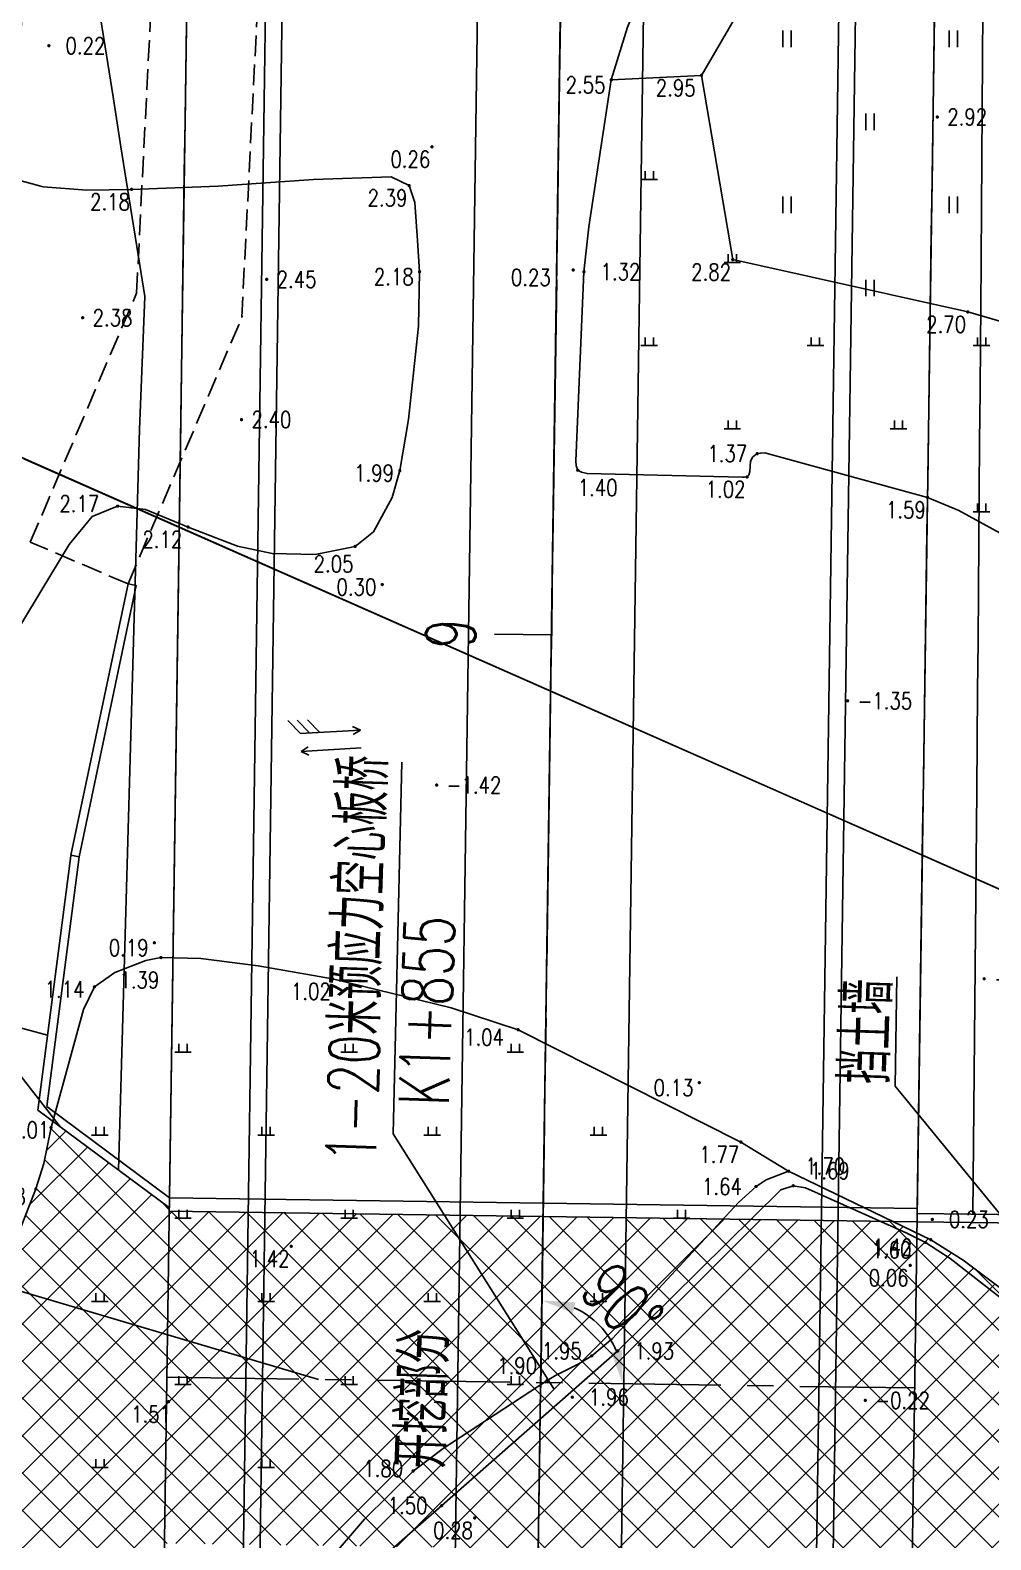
# Model space of a CAD drawing. Extents: x 500036 to 1001740, y 2543128 to 5086681.
# Drawn here: x 500763.1 to 500820.9, y 2544388.8 to 2544479.6 of the extents above; entities that cross this region are included whole.
import ezdxf
from ezdxf.enums import TextEntityAlignment as Align

# ---------------------------------------------------------------- set-up
doc = ezdxf.new("R2010")
doc.units = 0
doc.header["$LTSCALE"] = 0.5
doc.linetypes.add('CENTER', pattern=[50.8, 31.75, -6.35, 6.35, -6.35])
doc.linetypes.add('DASH', pattern=[0.35, 0.25, -0.1])
doc.layers.get('0').update_dxf_attribs({"linetype": 'CONTINUOUS', "lineweight": 5})
doc.layers.get('Defpoints').update_dxf_attribs({"linetype": 'CONTINUOUS'})
for name, color, linetype in [('0-文字', 7, 'CONTINUOUS'), ('1-村民住宅', 7, 'CONTINUOUS'), ('GCD', 8, 'CONTINUOUS'), ('LJBX', 7, 'CONTINUOUS'), ('SPX', 4, 'CONTINUOUS'), ('station', 6, 'CONTINUOUS'), ('zhix', 2, 'CONTINUOUS'), ('分隔带', 3, 'CONTINUOUS'), ('地形图', 8, 'CONTINUOUS'), ('桥梁', 6, 'CONTINUOUS'), ('路基边线', 1, 'CONTINUOUS'), ('路面边线', 7, 'CONTINUOUS')]:
    doc.layers.add(name, color=color, linetype=linetype)
doc.layers.add('标注', color=4, linetype='CONTINUOUS', lineweight=15)
doc.styles.add('GTF_XW', font='simplex1.shx', dxfattribs={"width": 0.7, "bigfont": 'hztxt.shx'})
doc.styles.add('HZ', font='romans.shx', dxfattribs={"width": 0.8, "bigfont": 'hztxt.shx'})
doc.styles.get("Standard").update_dxf_attribs({"font": 'simplex1.shx', "width": 0.7, "bigfont": 'hztxt.shx'})
doc.styles.add('里程桩号', font='simplex1.shx', dxfattribs={"bigfont": 'HZTXT.shx'})
doc.linetypes.add('10421', pattern='A,2,[150,AAA.SHX,S=1,R=0,X=0,Y=1],1e-11', length=2)
doc.linetypes.add('1161', pattern='A,0,[149,AAA.SHX,S=0.15,R=0,X=0,Y=0],-1.6', length=1.6)
doc.dimstyles.new('比例1000', dxfattribs={"dimtxt": 3, "dimasz": 2, "dimexe": 0.8, "dimexo": 0.8, "dimgap": 0.4, "dimtad": 1, "dimdsep": 46, "dimtxsty": 'Standard', "dimcen": 0.09, "dimclrd": 256, "dimclre": 256, "dimclrt": 7, "dimadec": 0, "dimazin": 0, "dimtfac": 1, "dimtix": 1, "dimtmove": 0, "dimatfit": 3, "dimfxl": 0, "dimtolj": 1, "dimtzin": 0, "dimarcsym": 0})

# ---------------------------------------------------------------- blocks, each defined once
blk = doc.blocks.new('*D18')
at = {"layer": 'Defpoints', "color": 0, "linetype": 'ByBlock'}
for p in [(500795.244, 2544494.72), (500765.209, 2544215.553), (500795.314, 2544209.967), (500817.01, 2544201.398), (500790.911, 2544194.774)]:
    blk.add_point(p, dxfattribs=at)
at = {"layer": '标注', "linetype": 'ByBlock', "lineweight": -2}
blk.add_arc((500791.109, 2544208.475), 4.461, 10.6219, 63.26726, dxfattribs=at)
at = {"layer": '标注', "linetype": 'ByBlock'}
for points in [[(500793.037, 2544212.136), (500793.195, 2544212.784), (500791.174, 2544212.936)], [(500795.827, 2544209.284), (500795.161, 2544209.311), (500795.413, 2544207.299)]]:
    blk.add_solid(points, dxfattribs=at)
at = {"layer": '标注', "color": 7, "linetype": 'ByBlock', "insert": (500796.193, 2544212.299), "char_height": 3, "attachment_point": 5, "rotation": 306.94458}
blk.add_mtext('\\A1;104°', dxfattribs=at)
blk = doc.blocks.new('*D33')
at = {"layer": 'Defpoints', "color": 0}
for p in [(500795.428, 2544508.137), (500796.374, 2544402.498), (500771.353, 2544398.58), (500816.348, 2544397.93), (500790.78, 2544186.224)]:
    blk.add_point(p, dxfattribs=at)
at = {"layer": '标注', "lineweight": -2}
blk.add_arc((500793.842, 2544398.255), 4.941, 22.52563, 65.82001, dxfattribs=at)
at = {"layer": '标注'}
for points in [[(500795.793, 2544402.438), (500795.938, 2544403.088), (500793.913, 2544403.196)], [(500798.733, 2544400.211), (500798.078, 2544400.086), (500798.782, 2544398.184)]]:
    blk.add_solid(points, dxfattribs=at)
at = {"layer": '标注', "color": 7, "insert": (500798.748, 2544403.022), "char_height": 3, "attachment_point": 5, "rotation": 314.17282}
blk.add_mtext('\\A1;90°', dxfattribs=at)
blk = doc.blocks.new('GC200')
at = {"linetype": 'Continuous', "const_width": 0.2, "flags": 128}
blk.add_lwpolyline([(-0.1, 0, 1), (0.1, 0, 1)], format="xyb", close=True, dxfattribs=at)
blk = doc.blocks.new('HN')
for p, q in [((0.00001, 0.00107), (0.00726, 0.00107)), ((0.00326, 0.00107), (0.00326, 0.00107)), ((0.00636, 0.00157), (0.00726, 0.00107)), ((0.00726, 0.00107), (0.00636, 0.00057)), ((0.00089, -0.00059), (-0.00001, -0.00109)), ((0.00724, -0.00109), (-0.00001, -0.00109)), ((-0.00001, -0.00109), (0.00089, -0.00159)), ((0.00489, -0.00107), (0.00628, -0.00269)), ((0.00611, -0.00109), (0.00751, -0.00271)), ((0.00722, -0.00111), (0.00862, -0.00273))]:
    blk.add_line(p, q)
blk = doc.blocks.new('gc119')
for p, q in [((-1, 0), (1, 0)), ((-0.5, 1), (-0.5, 0)), ((0.5, 1), (0.5, 0))]:
    blk.add_line(p, q)
blk = doc.blocks.new('gc121')
for p, q in [((-0.5, -1), (-0.5, 1)), ((0.5, -1), (0.5, 1))]:
    blk.add_line(p, q)

msp = doc.modelspace()

# ---------------------------------------------------------------- hatches: boundary and pattern name
at = {"layer": '1-村民住宅'}
h = msp.add_hatch(dxfattribs=at)
h.set_pattern_fill('ANSI37', color=2, scale=0.5, style=0)
h.paths.add_polyline_path([(500756.639, 2544383.636), (500757.179, 2544384.54), (500758.034, 2544387.159), (500758.925, 2544393.743), (500759.585, 2544398.463), (500759.989, 2544400.572), (500762.635, 2544407.794), (500763.465, 2544409.907), (500763.937, 2544411.449), (500764.381, 2544413.612), (500764.482, 2544413.98), (500771.5, 2544408.763), (500771.497, 2544408.579), (500793.986, 2544408.254), (500815.045, 2544407.95), (500817.272, 2544406.853), (500819.465, 2544405.478), (500822.511, 2544403.231), (500825.651, 2544401.178), (500827.528, 2544400.364), (500836.528, 2544397.148), (500847.374, 2544392.841), (500862.037, 2544387.52), (500866.122, 2544386.06), (500866.35, 2544381.545), (500858.721, 2544386.024), (500826.198, 2544387.59), (500816.204, 2544387.931), (500776.958, 2544388.498), (500771.208, 2544388.582)])

# ---------------------------------------------------------------- linework, layer by layer
at = {"layer": '0-文字', "color": 7}
for p, q in [((500815.28, 2544422.682), (500815.187, 2544416.094)), ((500764.171, 2544419.17, 0.525), (500759.688, 2544420.376)), ((500764.949, 2544413.633), (500759.688, 2544420.376)), ((500815.187, 2544416.094), (500821.919, 2544407.861))]:
    msp.add_line(p, q, dxfattribs=at)
at = {"layer": 'LJBX', "flags": 128}
for points in [[(500816.504, 2544408.729), (500816.788, 2544428.425), (500816.832, 2544431.425), (500816.875, 2544434.425), (500816.918, 2544437.424), (500816.962, 2544440.424), (500817.005, 2544443.424), (500817.048, 2544446.423), (500817.092, 2544449.423), (500817.135, 2544452.423), (500817.178, 2544455.422), (500817.222, 2544458.422), (500817.265, 2544461.422), (500817.308, 2544464.421), (500817.352, 2544467.421), (500817.395, 2544470.421), (500817.438, 2544473.421), (500817.482, 2544476.42), (500817.525, 2544479.42), (500817.568, 2544482.42)], [(500771.509, 2544409.379), (500772.183, 2544456.072), (500772.226, 2544459.072), (500772.27, 2544462.072), (500772.313, 2544465.071), (500772.356, 2544468.071), (500772.4, 2544471.071), (500772.443, 2544474.07), (500772.486, 2544477.07), (500772.53, 2544480.07)]]:
    msp.add_lwpolyline(points, dxfattribs=at)
at = {"layer": 'SPX', "flags": 128}
for points in [[(500768.441, 2544411.037), (500769.694, 2544455.61), (500769.817, 2544458.609), (500769.94, 2544461.607), (500770.022, 2544463.606), (500769.544, 2544466.613), (500769.065, 2544469.621), (500768.587, 2544472.628), (500768.109, 2544475.635), (500767.631, 2544478.642), (500767.153, 2544481.65), (500766.834, 2544483.654), (500767.091, 2544486.651), (500767.348, 2544489.648), (500767.605, 2544492.644), (500767.818, 2544495.115)], [(500819.857, 2544408.387), (500820.085, 2544433.88), (500820.112, 2544436.88), (500820.139, 2544439.88), (500820.165, 2544442.88), (500820.19, 2544445.88), (500820.215, 2544448.88), (500820.24, 2544451.88), (500820.263, 2544454.88), (500820.286, 2544457.88), (500820.31, 2544460.88), (500820.325, 2544462.88), (500820.346, 2544465.88), (500820.368, 2544468.88), (500820.389, 2544471.88), (500820.41, 2544474.88), (500820.432, 2544477.88), (500820.453, 2544480.88)]]:
    msp.add_lwpolyline(points, dxfattribs=at)
at = {"layer": 'station', "color": 6}
msp.add_line((500794.5, 2544443.251), (500791.072, 2544443.3), dxfattribs=at)
at = {"layer": 'zhix', "linetype": 'CENTER', "ltscale": 0.5}
msp.add_line((500771.353, 2544398.58), (500816.348, 2544397.93), dxfattribs=at)
at = {"layer": 'zhix', "linetype": 'CENTER', "flags": 128}
msp.add_lwpolyline([(500790.911, 2544194.774), (500795.244, 2544494.72)], dxfattribs=at)
at = {"layer": '分隔带', "flags": 128}
for points in [[(500796.153, 2544211.031), (500800.243, 2544494.643, 0.032342), (500790.232, 2544634.275, -0.016221), (500784.428, 2544704.573)], [(500786.153, 2544211.031), (500790.244, 2544494.788, 0.000002), (500790.244, 2544494.795, 0.032339), (500786.259, 2544633.817, -0.016221), (500780.433, 2544704.373)]]:
    msp.add_lwpolyline(points, format="xyb", dxfattribs=at)
for points in [[(500775.636, 2544366.265), (500777.495, 2544494.977)], [(500811.133, 2544365.752), (500812.992, 2544494.464)]]:
    msp.add_lwpolyline(points, dxfattribs=at)
at = {"layer": '地形图', "color": 1, "linetype": 'Continuous'}
msp.add_line((500790.78, 2544186.224), (500795.428, 2544508.137), dxfattribs=at)
at = {"layer": '地形图'}
msp.add_line((500853.055, 2544413.99), (500762.746, 2544453.851), dxfattribs=at)
at = {"layer": '地形图', "linetype": '10421', "flags": 128}
for points in [[(500915.277, 2544376.723), (500910.393, 2544380.376), (500907.312, 2544382.098), (500902.249, 2544385.155), (500899.183, 2544387.19), (500896.004, 2544389.391), (500892.138, 2544391.496), (500888.278, 2544392.84), (500883.656, 2544394.192), (500880.2, 2544395.303), (500878.123, 2544395.843), (500875.197, 2544396.556), (500873.069, 2544397.148), (500870.753, 2544397.956), (500868.832, 2544398.863), (500867.069, 2544399.893), (500864.798, 2544400.624), (500862.923, 2544401.474), (500859.972, 2544403.107), (500857.553, 2544404.679), (500855.561, 2544406.064), (500853.395, 2544407.568), (500851.424, 2544408.534), (500849.516, 2544409.603), (500848.14, 2544410.735), (500845.602, 2544413.071), (500845.169, 2544413.673), (500845.079, 2544414.166), (500845.125, 2544414.675), (500845.325, 2544415.132), (500848.943, 2544418.437), (500850.413, 2544420.201), (500851.514, 2544422.163), (500853.106, 2544425.687), (500853.603, 2544427.359), (500853.544, 2544428.454), (500853.385, 2544429.438), (500849.502, 2544440.448), (500848.428, 2544443.163), (500846.62, 2544447.672), (500846.072, 2544448.777), (500845.509, 2544449.617), (500844.518, 2544450.613), (500841.145, 2544453.18), (500840.557, 2544453.485), (500840.041, 2544453.583), (500839.25, 2544453.408), (500838.617, 2544453.195), (500827.709, 2544447.527), (500826.876, 2544447.339), (500826.042, 2544447.273), (500825.235, 2544447.443), (500824.38, 2544447.782), (500819.001, 2544450.733), (500817.124, 2544451.523), (500807.332, 2544454.196), (500807.071, 2544454.194), (500806.879, 2544454.159), (500806.613, 2544453.956), (500806.473, 2544453.695), (500806.433, 2544453.086), (500806.368, 2544452.861), (500806.272, 2544452.759), (500806.108, 2544452.734), (500805.977, 2544452.738), (500796.644, 2544452.959), (500796.302, 2544453.046), (500796.076, 2544453.162), (500795.972, 2544453.418), (500795.953, 2544453.719), (500796.448, 2544465.1), (500796.742, 2544467.81), (500798.096, 2544476.65), (500799.065, 2544479.813), (500800.126, 2544482.424), (500801.606, 2544484.543), (500803.193, 2544485.635), (500804.051, 2544486.455), (500804.482, 2544487.408), (500804.639, 2544488.123), (500804.735, 2544488.84), (500804.682, 2544489.66), (500803.546, 2544492.832), (500802.18, 2544495.703), (500800.886, 2544498.209), (500798.971, 2544501.181), (500796.143, 2544504.725), (500795.279, 2544505.685), (500794.536, 2544506.34), (500792.928, 2544507.519), (500791.229, 2544508.422), (500787.147, 2544510.138), (500787.045, 2544510.311), (500786.987, 2544510.499), (500787.004, 2544510.732), (500787.074, 2544510.978), (500788.132, 2544511.652), (500788.615, 2544512.581), (500789.72, 2544517.383), (500791.928, 2544525.102), (500791.947, 2544525.461), (500791.768, 2544525.759), (500790.488, 2544526.313), (500790.419, 2544526.46), (500790.405, 2544526.599), (500790.459, 2544526.805), (500790.584, 2544526.972), (500793.638, 2544528.839), (500795.048, 2544529.898), (500795.807, 2544530.691), (500796.102, 2544531.754), (500796.278, 2544532.705), (500796.063, 2544534.819), (500794.822, 2544543.158), (500794.504, 2544550.178), (500794.336, 2544551.564), (500793.844, 2544552.436), (500791.976, 2544554.816), (500791.655, 2544555.448), (500791.498, 2544556.068), (500791.673, 2544557.237), (500793.896, 2544564.621), (500794.071, 2544565.615), (500794.043, 2544566.68), (500793.76, 2544567.395), (500793.373, 2544567.825), (500793.003, 2544568.119), (500788.674, 2544570.366), (500787.932, 2544570.894), (500786.866, 2544572.089), (500786.552, 2544572.232), (500786.177, 2544572.213), (500785.911, 2544572.14), (500784.568, 2544571.501), (500784.22, 2544571.462), (500783.936, 2544571.584), (500783.658, 2544571.825), (500781.315, 2544574.679), (500780.792, 2544575.422), (500771.222, 2544592.146), (500768.223, 2544596.959), (500763.422, 2544602.843), (500762.509, 2544604.954), (500762.143, 2544607.438), (500762.796, 2544612.677), (500762.968, 2544615.405), (500762.772, 2544617.437), (500762.56, 2544618.276), (500762.08, 2544619.391), (500759.666, 2544623.396), (500756.845, 2544627.253), (500754.758, 2544629.859), (500748.717, 2544637.332), (500745.772, 2544640.196), (500744.271, 2544641.139), (500739.765, 2544643.47), (500738.856, 2544644.145), (500734.602, 2544647.938), (500727.428, 2544654.943), (500726.662, 2544655.572), (500725.997, 2544656.011), (500718.841, 2544659.675), (500711.369, 2544662.626), (500709.798, 2544663.507), (500708.556, 2544664.648), (500705.02, 2544669.088), (500703.751, 2544670.377), (500702.387, 2544671.362), (500696.804, 2544674.396)], [(500803.523, 2544476.918), (500806.918, 2544482.758), (500807.889, 2544485.097), (500808.121, 2544486.005), (500808.183, 2544486.8), (500808.249, 2544492.323), (500808.199, 2544493.488), (500808.132, 2544493.902), (500807.814, 2544494.461), (500807.674, 2544495.582), (500808.176, 2544511.641), (500808.261, 2544513.973), (500808.074, 2544524.529)], [(500767.231, 2544502.664), (500766.567, 2544499.339), (500765.376, 2544492.3), (500764.594, 2544490.717), (500764.05, 2544489.562), (500763.299, 2544486.649), (500762.737, 2544482.192), (500762.493, 2544478.55), (500762.513, 2544477.811), (500762.187, 2544474.793), (500761.855, 2544472.158), (500761.803, 2544471.288), (500762.36, 2544470.64), (500763.908, 2544470.223), (500766.529, 2544470.003), (500769.23, 2544470.061), (500774.43, 2544470.261), (500780.171, 2544470.656), (500784.843, 2544470.815), (500785.929, 2544470.293), (500786.268, 2544469.272), (500786.427, 2544466.979), (500786.555, 2544465.103), (500786.502, 2544461.832), (500785.883, 2544456.21), (500785.369, 2544453.135), (500784.902, 2544451.522), (500783.775, 2544449.457), (500782.681, 2544448.572), (500780.266, 2544448.08), (500777.694, 2544448.146), (500775.599, 2544448.581), (500772.627, 2544449.742), (500770.073, 2544450.797), (500768.382, 2544450.996), (500766.863, 2544450.365), (500765.471, 2544448.699), (500763.728, 2544445.809), (500761.783, 2544442.581), (500759.01, 2544439.971)], [(500751.828, 2544218.308), (500743.478, 2544223.963), (500741.913, 2544224.655), (500740.268, 2544225.036), (500736.89, 2544224.982), (500735.876, 2544225.105), (500734.744, 2544225.448), (500733.348, 2544226.226), (500727.764, 2544229.804), (500727.332, 2544230.244), (500727.128, 2544230.746), (500726.965, 2544231.359), (500727.073, 2544232.232), (500727.217, 2544232.942), (500729.398, 2544239.246), (500730.008, 2544241.715), (500730.507, 2544243.935), (500731.476, 2544247.418), (500731.594, 2544248.561), (500731.571, 2544249.703), (500731.373, 2544250.471), (500730.65, 2544251.268), (500729.811, 2544251.81), (500726.183, 2544253.815), (500722.683, 2544255.764), (500720.073, 2544256.647), (500718.528, 2544256.899), (500716.433, 2544256.877), (500714.603, 2544256.685), (500712.682, 2544256.304), (500710.228, 2544255.007), (500708.163, 2544253.681), (500706.684, 2544252.215), (500706.497, 2544252.095), (500706.321, 2544252.053), (500706.075, 2544252.112), (500705.858, 2544252.214), (500705.673, 2544252.639), (500705.61, 2544253.066), (500705.593, 2544254.54), (500705.856, 2544258.589), (500706.093, 2544260.71), (500706.62, 2544262.499), (500708.675, 2544267.258), (500710.126, 2544269.807), (500712.118, 2544271.954), (500714.747, 2544274.072), (500719.857, 2544278.15), (500722.382, 2544280.64), (500724.444, 2544284.136), (500726.573, 2544288.956), (500731.579, 2544298.81), (500732.291, 2544300.015), (500732.679, 2544301.597), (500732.535, 2544302.741), (500731.627, 2544303.763), (500725.289, 2544308.511), (500723.841, 2544309.386), (500719.015, 2544310.92), (500718.588, 2544311.351), (500718.38, 2544311.717), (500718.373, 2544312.29), (500718.469, 2544312.792), (500726.375, 2544328.993), (500732.87, 2544343.05), (500734.09, 2544345.607), (500741.539, 2544360.248), (500742.284, 2544361.221), (500744.512, 2544363.276), (500745.077, 2544364.072), (500745.83, 2544365.316), (500750.719, 2544375.332), (500752.034, 2544377.447), (500753.152, 2544379.037), (500756.099, 2544382.681), (500757.179, 2544384.59), (500758.034, 2544387.159), (500759.511, 2544398.075), (500759.989, 2544400.572), (500761.203, 2544404.147), (500763.465, 2544409.907), (500763.937, 2544411.449), (500764.381, 2544413.612), (500766.33, 2544420.699), (500766.992, 2544422.07), (500768.222, 2544422.933), (500770.083, 2544423.655), (500770.995, 2544423.832), (500773.391, 2544423.773), (500776.854, 2544423.336), (500781.317, 2544422.544), (500788.45, 2544420.815), (500792.487, 2544419.489), (500805.896, 2544412.731), (500808.767, 2544410.975), (500817.322, 2544406.853), (500819.274, 2544405.621), (500822.164, 2544403.458), (500825.651, 2544401.178), (500827.528, 2544400.364), (500836.578, 2544397.148), (500847.324, 2544392.841), (500866.073, 2544386.06), (500868.131, 2544385.093), (500869.506, 2544384.103), (500871.51, 2544382.51), (500873.622, 2544381.639), (500875.283, 2544381.37), (500877.148, 2544381.174), (500879.325, 2544380.443), (500882.247, 2544379.286), (500885.09, 2544377.837), (500886.698, 2544377.339), (500888.787, 2544376.723), (500890.343, 2544376.124), (500891.859, 2544375.31), (500892.842, 2544374.501), (500893.834, 2544373.26), (500897.045, 2544370.462)], [(500777.29, 2544383.105), (500783.248, 2544390.028), (500786.17, 2544392.934), (500787.981, 2544394.298), (500794.228, 2544398.374), (500794.742, 2544398.689), (500796.143, 2544399.38), (500796.918, 2544399.864), (500798.158, 2544400.903), (500805.748, 2544409.095), (500806.807, 2544410.055), (500807.416, 2544410.45), (500808.767, 2544410.975)]]:
    msp.add_lwpolyline(points, dxfattribs=at)
at = {"layer": '地形图', "color": 1, "linetype": 'Continuous', "flags": 128}
msp.add_lwpolyline([(500790.755, 2544184.474), (500795.453, 2544509.887)], dxfattribs=at)
at = {"layer": '地形图', "linetype": '1161', "elevation": 0.899, "flags": 128}
msp.add_lwpolyline([(500850.413, 2544420.201), (500856.795, 2544415.757), (500863.972, 2544427.251), (500864.732, 2544430.057), (500864.31, 2544437.779), (500859.656, 2544445.236), (500861.04, 2544449.67), (500858.169, 2544456.575), (500851.694, 2544459.545), (500839.902, 2544459.334), (500831.302, 2544459.261), (500819.545, 2544462.684), (500805.404, 2544465.832), (500803.523, 2544476.918), (500798.096, 2544476.65)], dxfattribs=at)
at = {"layer": '地形图', "flags": 128}
msp.add_lwpolyline([(500918.46, 2544387.109), (500854.884, 2544413.182), (500760.916, 2544454.659), (500734.3, 2544467.87)], dxfattribs=at)
at = {"layer": '地形图', "linetype": '10421', "elevation": 1.608, "flags": 128}
msp.add_lwpolyline([(500862.838, 2544383.764), (500849.873, 2544390.808), (500846.912, 2544392.003), (500842.435, 2544393.883), (500835.403, 2544396.489), (500825.81, 2544400.481), (500824.724, 2544400.999), (500823.871, 2544401.529), (500818.49, 2544405.717), (500817.006, 2544406.688), (500815.89, 2544407.249), (500809.774, 2544409.971), (500809.046, 2544410.1), (500808.301, 2544409.864), (500798.477, 2544400.156), (500787.89, 2544390.853), (500778.257, 2544382.405), (500775.173, 2544378.497), (500773.533, 2544375.484), (500772.246, 2544372.09), (500769.999, 2544365.918), (500769.488, 2544362.749), (500769.488, 2544362.749), (500769.295, 2544359.961), (500770.766, 2544350.915), (500771.216, 2544349.569), (500771.6, 2544348.604), (500772.591, 2544347.544), (500774.264, 2544346.135), (500779.556, 2544342.391), (500782.14, 2544340.686), (500791.823, 2544336.314), (500792.144, 2544335.952), (500792.361, 2544335.45), (500792.415, 2544334.807), (500792.291, 2544333.852), (500788.186, 2544319.304), (500788.225, 2544318.119), (500788.69, 2544317.289), (500794.793, 2544312.859), (500796.661, 2544311.334), (500797.758, 2544311.271), (500798.257, 2544311.43), (500798.573, 2544312.214), (500800.317, 2544322.567), (500801.915, 2544327.216), (500803.487, 2544330.264), (500805.737, 2544333.583), (500810.47, 2544342.214), (500812.261, 2544345.879), (500816.075, 2544354.173), (500816.626, 2544354.829), (500817.243, 2544355.253), (500817.843, 2544355.272), (500818.449, 2544355.084), (500821.652, 2544353.077), (500822.948, 2544352.146), (500824.781, 2544350.778), (500829.43, 2544346.803), (500830.76, 2544346.134), (500832.047, 2544346.373), (500833.135, 2544347.072), (500834.942, 2544348.807), (500842.144, 2544356.272), (500843.276, 2544357.582), (500843.495, 2544358.056), (500843.632, 2544358.703), (500843.678, 2544359.499), (500843.244, 2544360.556), (500842.881, 2544361.615), (500843.064, 2544362.655), (500844.286, 2544363.97), (500845.886, 2544365.64), (500847.142, 2544366.099), (500852.175, 2544367.081), (500856.478, 2544368.293), (500859.066, 2544369.285), (500864.395, 2544371.777), (500866.668, 2544373.947), (500867.522, 2544378.827), (500866.35, 2544381.545), (500864.57, 2544383.045)], close=True, dxfattribs=at)
at = {"layer": '桥梁', "linetype": 'DASH', "ltscale": 10}
for p, q in [((500775.859, 2544462.348), (500780.114, 2544546.444)), ((500769.525, 2544463.812), (500773.621, 2544544.781)), ((500763.13, 2544448.835), (500769.525, 2544463.812)), ((500769.016, 2544446.322), (500775.899, 2544462.443)), ((500769.016, 2544446.322), (500763.13, 2544448.835))]:
    msp.add_line(p, q, dxfattribs=at)
at = {"layer": '桥梁', "color": 7}
for p, q in [((500785.493, 2544435.599, 1.899), (500784.972, 2544413.227, 1.899)), ((500794.644, 2544397.887, 1.899), (500784.972, 2544413.227, 1.899)), ((500780.47, 2544398.448), (500740.554, 2544410.266))]:
    msp.add_line(p, q, dxfattribs=at)
at = {"layer": '桥梁'}
for p, q in [((500763.584, 2544414.648, 0.746), (500765.573, 2544429.953)), ((500764.117, 2544414.875, 0.731), (500766.069, 2544429.889)), ((500771.509, 2544409.379), (500764.117, 2544414.875)), ((500771.5, 2544408.763), (500763.584, 2544414.648)), ((500771.509, 2544409.379), (500816.504, 2544408.729)), ((500771.497, 2544408.579), (500816.492, 2544407.929)), ((500816.499, 2544408.429), (500826.498, 2544408.303)), ((500816.492, 2544407.929), (500826.492, 2544407.803))]:
    msp.add_line(p, q, dxfattribs=at)
at = {"layer": '桥梁', "flags": 128}
msp.add_lwpolyline([(500766.069, 2544429.889), (500769.505, 2544446.219), (500769.016, 2544446.322), (500765.579, 2544429.992), (500766.07, 2544429.896)], dxfattribs=at)
at = {"layer": '路基边线', "flags": 128}
for points in [[(500771.111, 2544381.862), (500772.746, 2544495.045)], [(500815.875, 2544365.184), (500817.741, 2544494.395)]]:
    msp.add_lwpolyline(points, dxfattribs=at)
at = {"layer": '路面边线', "flags": 128}
for points in [[(500776.534, 2544359.172), (500778.498, 2544495.18, 0.000038), (500778.505, 2544495.313, 0.015128), (500778.869, 2544559.714)], [(500810.031, 2544358.688), (500811.994, 2544494.662, 0.006695), (500810.704, 2544532.161)]]:
    msp.add_lwpolyline(points, format="xyb", dxfattribs=at)

# ---------------------------------------------------------------- block references
at = {"layer": '地形图', "linetype": 'Continuous'}
ref = msp.add_blockref('GC200', (500764.25, 2544478.704, 0.217), dxfattribs=dict(at, xscale=0.5, yscale=0.5, zscale=0.5))
ref.add_attrib('height', '0.22', dxfattribs={"layer": 'GCD', "linetype": 'Continuous', "height": 1, "style": 'HZ', "width": 0.8}).set_placement((500765.25, 2544478.704, 0.22), align=Align.MIDDLE_LEFT)
at = {"layer": '地形图', "linetype": 'Continuous', "xscale": 0.5, "yscale": 0.5}
for name, p in [('gc121', (500808.672, 2544479.126)), ('gc121', (500818.672, 2544479.126)), ('gc121', (500813.672, 2544474.126)), ('gc119', (500800.378, 2544470.656)), ('gc121', (500808.672, 2544469.126)), ('gc121', (500818.672, 2544469.126)), ('gc119', (500805.378, 2544465.656)), ('gc121', (500813.672, 2544464.126)), ('gc119', (500800.378, 2544460.656)), ('gc119', (500810.378, 2544460.656)), ('gc119', (500820.378, 2544460.656)), ('gc119', (500805.378, 2544455.656)), ('gc119', (500815.378, 2544455.656)), ('gc119', (500820.378, 2544450.656)), ('gc119', (500772.32, 2544418.142)), ('gc119', (500782.32, 2544418.142)), ('gc119', (500792.32, 2544418.142)), ('gc119', (500767.32, 2544413.142)), ('gc119', (500777.32, 2544413.142)), ('gc119', (500787.32, 2544413.142)), ('gc119', (500797.32, 2544413.142)), ('gc119', (500772.32, 2544408.142)), ('gc119', (500782.32, 2544408.142)), ('gc119', (500792.32, 2544408.142)), ('gc119', (500802.32, 2544408.142)), ('gc119', (500767.32, 2544403.142)), ('gc119', (500777.32, 2544403.142)), ('gc119', (500787.32, 2544403.142)), ('gc119', (500797.32, 2544403.142)), ('gc119', (500772.32, 2544398.142)), ('gc119', (500782.32, 2544398.142)), ('gc119', (500792.32, 2544398.142)), ('gc119', (500767.32, 2544393.142)), ('gc119', (500777.32, 2544393.142))]:
    msp.add_blockref(name, p, dxfattribs=at)
at = {"layer": '地形图', "linetype": 'Continuous'}
ref = msp.add_blockref('GC200', (500798.096, 2544476.65, 2.547), dxfattribs=dict(at, xscale=0.5, yscale=0.5, zscale=0.5))
ref.add_attrib('height', '2.55', dxfattribs={"layer": 'GCD', "linetype": 'Continuous', "height": 1, "style": 'HZ', "width": 0.8}).set_placement((500795.346, 2544476.35, 2.55), align=Align.MIDDLE_LEFT)
ref = msp.add_blockref('GC200', (500803.523, 2544476.918, 2.948), dxfattribs=dict(at, xscale=0.5, yscale=0.5, zscale=0.5))
ref.add_attrib('height', '2.95', dxfattribs={"layer": 'GCD', "linetype": 'Continuous', "height": 1, "style": 'HZ', "width": 0.8}).set_placement((500800.773, 2544476.168, 2.95), align=Align.MIDDLE_LEFT)
ref = msp.add_blockref('GC200', (500817.715, 2544474.415, 2.92), dxfattribs=dict(at, xscale=0.5, yscale=0.5, zscale=0.5))
ref.add_attrib('height', '2.92', dxfattribs={"layer": 'GCD', "linetype": 'Continuous', "height": 1, "style": 'HZ', "width": 0.8}).set_placement((500818.315, 2544474.415, 2.92), align=Align.MIDDLE_LEFT)
ref = msp.add_blockref('GC200', (500787.302, 2544472.624, 0.263), dxfattribs=dict(at, xscale=0.5, yscale=0.5, zscale=0.5))
ref.add_attrib('height', '0.26', dxfattribs={"layer": 'GCD', "linetype": 'Continuous', "height": 1, "style": 'HZ', "width": 0.8}).set_placement((500784.802, 2544471.874, 0.26), align=Align.MIDDLE_LEFT)
ref = msp.add_blockref('GC200', (500769.23, 2544470.061, 2.184), dxfattribs=dict(at, xscale=0.5, yscale=0.5, zscale=0.5))
ref.add_attrib('height', '2.18', dxfattribs={"layer": 'GCD', "linetype": 'Continuous', "height": 1, "style": 'HZ', "width": 0.8}).set_placement((500766.73, 2544469.311, 2.18), align=Align.MIDDLE_LEFT)
ref = msp.add_blockref('GC200', (500785.929, 2544470.293, 2.395), dxfattribs=dict(at, xscale=0.5, yscale=0.5, zscale=0.5))
ref.add_attrib('height', '2.39', dxfattribs={"layer": 'GCD', "linetype": 'Continuous', "height": 1, "style": 'HZ', "width": 0.8}).set_placement((500783.429, 2544469.543, 2.39), align=Align.MIDDLE_LEFT)
ref = msp.add_blockref('GC200', (500796.448, 2544465.1, 1.325), dxfattribs=dict(at, xscale=0.5, yscale=0.5, zscale=0.5))
ref.add_attrib('height', '1.32', dxfattribs={"layer": 'GCD', "linetype": 'Continuous', "height": 1, "style": 'HZ', "width": 0.8}).set_placement((500797.448, 2544465.1, 1.32), align=Align.MIDDLE_LEFT)
ref = msp.add_blockref('GC200', (500805.404, 2544465.832, 2.823), dxfattribs=dict(at, xscale=0.5, yscale=0.5, zscale=0.5))
ref.add_attrib('height', '2.82', dxfattribs={"layer": 'GCD', "linetype": 'Continuous', "height": 1, "style": 'HZ', "width": 0.8}).set_placement((500802.904, 2544465.082, 2.82), align=Align.MIDDLE_LEFT)
ref = msp.add_blockref('GC200', (500777.356, 2544464.645, 2.45), dxfattribs=dict(at, xscale=0.5, yscale=0.5, zscale=0.5))
ref.add_attrib('height', '2.45', dxfattribs={"layer": 'GCD', "linetype": 'Continuous', "height": 1, "style": '里程桩号', "width": 0.8}).set_placement((500777.956, 2544464.645, 2.45), align=Align.MIDDLE_LEFT)
ref = msp.add_blockref('GC200', (500786.555, 2544465.103, 2.18), dxfattribs=dict(at, xscale=0.5, yscale=0.5, zscale=0.5))
ref.add_attrib('height', '2.18', dxfattribs={"layer": 'GCD', "linetype": 'Continuous', "height": 1, "style": 'HZ', "width": 0.8}).set_placement((500783.805, 2544464.803, 2.18), align=Align.MIDDLE_LEFT)
ref = msp.add_blockref('GC200', (500795.803, 2544465.209, 0.232), dxfattribs=dict(at, xscale=0.5, yscale=0.5, zscale=0.5))
ref.add_attrib('height', '0.23', dxfattribs={"layer": 'GCD', "linetype": 'Continuous', "height": 1, "style": 'HZ', "width": 0.8}).set_placement((500792.053, 2544464.759, 0.23), align=Align.MIDDLE_LEFT)
ref = msp.add_blockref('GC200', (500766.281, 2544462.337, 2.38), dxfattribs=dict(at, xscale=0.5, yscale=0.5, zscale=0.5))
ref.add_attrib('height', '2.38', dxfattribs={"layer": 'GCD', "linetype": 'Continuous', "height": 1, "style": '里程桩号', "width": 0.8}).set_placement((500766.881, 2544462.337, 2.38), align=Align.MIDDLE_LEFT)
ref = msp.add_blockref('GC200', (500819.545, 2544462.684, 2.703), dxfattribs=dict(at, xscale=0.5, yscale=0.5, zscale=0.5))
ref.add_attrib('height', '2.70', dxfattribs={"layer": 'GCD', "linetype": 'Continuous', "height": 1, "style": 'HZ', "width": 0.8}).set_placement((500817.045, 2544461.934, 2.7), align=Align.MIDDLE_LEFT)
ref = msp.add_blockref('GC200', (500775.842, 2544456.209, 2.4), dxfattribs=dict(at, xscale=0.5, yscale=0.5, zscale=0.5))
ref.add_attrib('height', '2.40', dxfattribs={"layer": 'GCD', "linetype": 'Continuous', "height": 1, "style": '里程桩号', "width": 0.8}).set_placement((500776.442, 2544456.209, 2.4), align=Align.MIDDLE_LEFT)
ref = msp.add_blockref('GC200', (500806.879, 2544454.159, 1.373), dxfattribs=dict(at, xscale=0.5, yscale=0.5, zscale=0.5))
ref.add_attrib('height', '1.37', dxfattribs={"layer": 'GCD', "linetype": 'Continuous', "height": 1, "style": 'HZ', "width": 0.8}).set_placement((500803.879, 2544454.159, 1.37), align=Align.MIDDLE_LEFT)
ref = msp.add_blockref('GC200', (500785.369, 2544453.135, 1.989), dxfattribs=dict(at, xscale=0.5, yscale=0.5, zscale=0.5))
ref.add_attrib('height', '1.99', dxfattribs={"layer": 'GCD', "linetype": 'Continuous', "height": 1, "style": 'HZ', "width": 0.8}).set_placement((500782.619, 2544452.985, 1.99), align=Align.MIDDLE_LEFT)
ref = msp.add_blockref('GC200', (500796.076, 2544453.162, 1.399), dxfattribs=dict(at, xscale=0.5, yscale=0.5, zscale=0.5))
ref.add_attrib('height', '1.40', dxfattribs={"layer": 'GCD', "linetype": 'Continuous', "height": 1, "style": 'HZ', "width": 0.8}).set_placement((500796.076, 2544452.112, 1.4), align=Align.MIDDLE_LEFT)
ref = msp.add_blockref('GC200', (500806.272, 2544452.759, 1.018), dxfattribs=dict(at, xscale=0.5, yscale=0.5, zscale=0.5))
ref.add_attrib('height', '1.02', dxfattribs={"layer": 'GCD', "linetype": 'Continuous', "height": 1, "style": 'HZ', "width": 0.8}).set_placement((500803.772, 2544452.009, 1.02), align=Align.MIDDLE_LEFT)
ref = msp.add_blockref('GC200', (500768.382, 2544450.996, 2.169), dxfattribs=dict(at, xscale=0.5, yscale=0.5, zscale=0.5))
ref.add_attrib('height', '2.17', dxfattribs={"layer": 'GCD', "linetype": 'Continuous', "height": 1, "style": 'HZ', "width": 0.8}).set_placement((500764.882, 2544451.146, 2.17), align=Align.MIDDLE_LEFT)
ref = msp.add_blockref('GC200', (500817.124, 2544451.523, 1.588), dxfattribs=dict(at, xscale=0.5, yscale=0.5, zscale=0.5))
ref.add_attrib('height', '1.59', dxfattribs={"layer": 'GCD', "linetype": 'Continuous', "height": 1, "style": 'HZ', "width": 0.8}).set_placement((500814.624, 2544450.773, 1.59), align=Align.MIDDLE_LEFT)
ref = msp.add_blockref('GC200', (500772.627, 2544449.742, 2.116), dxfattribs=dict(at, xscale=0.5, yscale=0.5, zscale=0.5))
ref.add_attrib('height', '2.12', dxfattribs={"layer": 'GCD', "linetype": 'Continuous', "height": 1, "style": 'HZ', "width": 0.8}).set_placement((500769.877, 2544448.992, 2.12), align=Align.MIDDLE_LEFT)
ref = msp.add_blockref('GC200', (500782.681, 2544448.572, 2.048), dxfattribs=dict(at, xscale=0.5, yscale=0.5, zscale=0.5))
ref.add_attrib('height', '2.05', dxfattribs={"layer": 'GCD', "linetype": 'Continuous', "height": 1, "style": 'HZ', "width": 0.8}).set_placement((500780.181, 2544447.522, 2.05), align=Align.MIDDLE_LEFT)
ref = msp.add_blockref('GC200', (500784.309, 2544446.28, 0.297), dxfattribs=dict(at, xscale=0.5, yscale=0.5, zscale=0.5))
ref.add_attrib('height', '0.30', dxfattribs={"layer": 'GCD', "linetype": 'Continuous', "height": 1, "style": 'HZ', "width": 0.8}).set_placement((500781.559, 2544446.13, 0.3), align=Align.MIDDLE_LEFT)
ref = msp.add_blockref('GC200', (500812.313, 2544439.281, -1.35), dxfattribs=dict(at, xscale=0.5, yscale=0.5, zscale=0.5))
ref.add_attrib('height', '-1.35', dxfattribs={"layer": 'GCD', "linetype": 'Continuous', "height": 1, "style": 'HZ', "width": 0.8}).set_placement((500812.913, 2544439.281, -1.35), align=Align.MIDDLE_LEFT)
at = {"layer": '地形图', "linetype": 'Continuous', "xscale": 499.9999999999832, "yscale": 500, "zscale": 500, "rotation": 183.2910198326074}
msp.add_blockref('HN', (500783.02, 2544436.979), dxfattribs=at)
at = {"layer": '地形图', "linetype": 'Continuous'}
ref = msp.add_blockref('GC200', (500787.588, 2544434.214, -1.42), dxfattribs=dict(at, xscale=0.5, yscale=0.5, zscale=0.5))
ref.add_attrib('height', '-1.42', dxfattribs={"layer": 'GCD', "linetype": 'Continuous', "height": 1, "style": '里程桩号', "width": 0.8}).set_placement((500788.188, 2544434.214, -1.42), align=Align.MIDDLE_LEFT)
ref = msp.add_blockref('GC200', (500770.602, 2544424.722, 0.188), dxfattribs=dict(at, xscale=0.5, yscale=0.5, zscale=0.5))
ref.add_attrib('height', '0.19', dxfattribs={"layer": 'GCD', "linetype": 'Continuous', "height": 1, "style": 'HZ', "width": 0.8}).set_placement((500767.852, 2544424.422, 0.19), align=Align.MIDDLE_LEFT)
ref = msp.add_blockref('GC200', (500770.995, 2544423.832, 1.385), dxfattribs=dict(at, xscale=0.5, yscale=0.5, zscale=0.5))
ref.add_attrib('height', '1.39', dxfattribs={"layer": 'GCD', "linetype": 'Continuous', "height": 1, "style": 'HZ', "width": 0.8}).set_placement((500768.495, 2544422.482, 1.39), align=Align.MIDDLE_LEFT)
ref = msp.add_blockref('GC200', (500820.533, 2544422.554, -1.44), dxfattribs=dict(at, xscale=0.5, yscale=0.5, zscale=0.5))
ref.add_attrib('height', '-1.44', dxfattribs={"layer": 'GCD', "linetype": 'Continuous', "height": 1, "style": 'HZ', "width": 0.8}).set_placement((500821.133, 2544422.554, -1.44), align=Align.MIDDLE_LEFT)
ref = msp.add_blockref('GC200', (500766.992, 2544422.07, 1.143), dxfattribs=dict(at, xscale=0.5, yscale=0.5, zscale=0.5))
ref.add_attrib('height', '1.14', dxfattribs={"layer": 'GCD', "linetype": 'Continuous', "height": 1, "style": 'HZ', "width": 0.8}).set_placement((500763.992, 2544421.92, 1.14), align=Align.MIDDLE_LEFT)
ref = msp.add_blockref('GC200', (500781.317, 2544422.544, 1.016), dxfattribs=dict(at, xscale=0.5, yscale=0.5, zscale=0.5))
ref.add_attrib('height', '1.02', dxfattribs={"layer": 'GCD', "linetype": 'Continuous', "height": 1, "style": 'HZ', "width": 0.8}).set_placement((500778.817, 2544421.794, 1.02), align=Align.MIDDLE_LEFT)
ref = msp.add_blockref('GC200', (500792.487, 2544419.489, 1.043), dxfattribs=dict(at, xscale=0.5, yscale=0.5, zscale=0.5))
ref.add_attrib('height', '1.04', dxfattribs={"layer": 'GCD', "linetype": 'Continuous', "height": 1, "style": 'HZ', "width": 0.8}).set_placement((500789.237, 2544419.039, 1.04), align=Align.MIDDLE_LEFT)
ref = msp.add_blockref('GC200', (500803.392, 2544416.304, 0.129), dxfattribs=dict(at, xscale=0.5, yscale=0.5, zscale=0.5))
ref.add_attrib('height', '0.13', dxfattribs={"layer": 'GCD', "linetype": 'Continuous', "height": 1, "style": 'HZ', "width": 0.8}).set_placement((500800.642, 2544416.004, 0.13), align=Align.MIDDLE_LEFT)
ref = msp.add_blockref('GC200', (500764.381, 2544413.612, 1.013), dxfattribs=dict(at, xscale=0.5, yscale=0.5, zscale=0.5))
ref.add_attrib('height', '1.01', dxfattribs={"layer": 'GCD', "linetype": 'Continuous', "height": 1, "style": 'HZ', "width": 0.8}).set_placement((500761.881, 2544413.462, 1.01), align=Align.MIDDLE_LEFT)
ref = msp.add_blockref('GC200', (500805.896, 2544412.731, 1.77), dxfattribs=dict(at, xscale=0.5, yscale=0.5, zscale=0.5))
ref.add_attrib('height', '1.77', dxfattribs={"layer": 'GCD', "linetype": 'Continuous', "height": 1, "style": 'HZ', "width": 0.8}).set_placement((500803.396, 2544411.981, 1.77), align=Align.MIDDLE_LEFT)
ref = msp.add_blockref('GC200', (500808.767, 2544410.975, 1.695), dxfattribs=dict(at, xscale=0.5, yscale=0.5, zscale=0.5))
ref.add_attrib('height', '1.70', dxfattribs={"layer": 'GCD', "linetype": 'Continuous', "height": 1, "style": 'HZ', "width": 0.8}).set_placement((500809.767, 2544411.275, 1.7), align=Align.MIDDLE_LEFT)
ref = msp.add_blockref('GC200', (500809.046, 2544410.1, 1.685), dxfattribs=dict(at, xscale=0.5, yscale=0.5, zscale=0.5))
ref.add_attrib('height', '1.69', dxfattribs={"layer": 'GCD', "linetype": 'Continuous', "height": 1, "style": 'HZ', "width": 0.8}).set_placement((500810.046, 2544411, 1.69), align=Align.MIDDLE_LEFT)
ref = msp.add_blockref('GC200', (500806.807, 2544410.055, 1.643), dxfattribs=dict(at, xscale=0.5, yscale=0.5, zscale=0.5))
ref.add_attrib('height', '1.64', dxfattribs={"layer": 'GCD', "linetype": 'Continuous', "height": 1, "style": 'HZ', "width": 0.8}).set_placement((500803.557, 2544410.055, 1.64), align=Align.MIDDLE_LEFT)
ref = msp.add_blockref('GC200', (500763.465, 2544409.907, 0.976), dxfattribs=dict(at, xscale=0.5, yscale=0.5, zscale=0.5))
ref.add_attrib('height', '0.98', dxfattribs={"layer": 'GCD', "linetype": 'Continuous', "height": 1, "style": 'HZ', "width": 0.8}).set_placement((500760.465, 2544409.457, 0.98), align=Align.MIDDLE_LEFT)
ref = msp.add_blockref('GC200', (500817.413, 2544408.072, 0.234), dxfattribs=dict(at, xscale=0.5, yscale=0.5, zscale=0.5))
ref.add_attrib('height', '0.23', dxfattribs={"layer": 'GCD', "linetype": 'Continuous', "height": 1, "style": 'HZ', "width": 0.8}).set_placement((500818.413, 2544408.072, 0.23), align=Align.MIDDLE_LEFT)
ref = msp.add_blockref('GC200', (500778.832, 2544406.461, 1.419), dxfattribs=dict(at, xscale=0.5, yscale=0.5, zscale=0.5))
ref.add_attrib('height', '1.42', dxfattribs={"layer": 'GCD', "linetype": 'Continuous', "height": 1, "style": 'HZ', "width": 0.8}).set_placement((500776.332, 2544405.711, 1.42), align=Align.MIDDLE_LEFT)
ref = msp.add_blockref('GC200', (500817.006, 2544406.688, 1.599), dxfattribs=dict(at, xscale=0.5, yscale=0.5, zscale=0.5))
ref.add_attrib('height', '1.60', dxfattribs={"layer": 'GCD', "linetype": 'Continuous', "height": 1, "style": 'HZ', "width": 0.8}).set_placement((500813.756, 2544406.238, 1.6), align=Align.MIDDLE_LEFT)
ref = msp.add_blockref('GC200', (500817.322, 2544406.853, 1.42), dxfattribs=dict(at, xscale=0.5, yscale=0.5, zscale=0.5))
ref.add_attrib('height', '1.42', dxfattribs={"layer": 'GCD', "linetype": 'Continuous', "height": 1, "style": 'HZ', "width": 0.8}).set_placement((500813.822, 2544406.403, 1.42), align=Align.MIDDLE_LEFT)
ref = msp.add_blockref('GC200', (500816.086, 2544405.31, 0.061), dxfattribs=dict(at, xscale=0.5, yscale=0.5, zscale=0.5))
ref.add_attrib('height', '0.06', dxfattribs={"layer": 'GCD', "linetype": 'Continuous', "height": 1, "style": 'HZ', "width": 0.8}).set_placement((500813.586, 2544404.56, 0.06), align=Align.MIDDLE_LEFT)
ref = msp.add_blockref('GC200', (500796.918, 2544399.864, 1.952), dxfattribs=dict(at, xscale=0.5, yscale=0.5, zscale=0.5))
ref.add_attrib('height', '1.95', dxfattribs={"layer": 'GCD', "linetype": 'Continuous', "height": 1, "style": 'HZ', "width": 0.8}).set_placement((500793.918, 2544400.164, 1.95), align=Align.MIDDLE_LEFT)
ref = msp.add_blockref('GC200', (500798.477, 2544400.156, 1.933), dxfattribs=dict(at, xscale=0.5, yscale=0.5, zscale=0.5))
ref.add_attrib('height', '1.93', dxfattribs={"layer": 'GCD', "linetype": 'Continuous', "height": 1, "style": 'HZ', "width": 0.8}).set_placement((500799.477, 2544400.156, 1.93), align=Align.MIDDLE_LEFT)
ref = msp.add_blockref('GC200', (500794.228, 2544398.374, 1.899), dxfattribs=dict(at, xscale=0.5, yscale=0.5, zscale=0.5))
ref.add_attrib('height', '1.90', dxfattribs={"layer": 'GCD', "linetype": 'Continuous', "height": 1, "style": 'HZ', "width": 0.8}).set_placement((500791.228, 2544399.274, 1.9), align=Align.MIDDLE_LEFT)
ref = msp.add_blockref('GC200', (500795.748, 2544397.377, 1.959), dxfattribs=dict(at, xscale=0.5, yscale=0.5, zscale=0.5))
ref.add_attrib('height', '1.96', dxfattribs={"layer": 'GCD', "linetype": 'Continuous', "height": 1, "style": 'HZ', "width": 0.8}).set_placement((500796.748, 2544397.377, 1.96), align=Align.MIDDLE_LEFT)
ref = msp.add_blockref('GC200', (500813.381, 2544397.185, -0.22), dxfattribs=dict(at, xscale=0.5, yscale=0.5, zscale=0.5))
ref.add_attrib('height', '-0.22', dxfattribs={"layer": 'GCD', "linetype": 'Continuous', "height": 1, "style": 'HZ', "width": 0.8}).set_placement((500813.981, 2544397.185, -0.22), align=Align.MIDDLE_LEFT)
ref = msp.add_blockref('GC200', (500771.449, 2544397.106, 1.508), dxfattribs=dict(at, xscale=0.5, yscale=0.5, zscale=0.5))
ref.add_attrib('height', '1.51', dxfattribs={"layer": 'GCD', "linetype": 'Continuous', "height": 1, "style": 'HZ', "width": 0.8}).set_placement((500769.199, 2544396.356, 1.51), align=Align.MIDDLE_LEFT)
ref = msp.add_blockref('GC200', (500786.17, 2544392.934, 1.8), dxfattribs=dict(at, xscale=0.5, yscale=0.5, zscale=0.5))
ref.add_attrib('height', '1.80', dxfattribs={"layer": 'GCD', "linetype": 'Continuous', "height": 1, "style": 'HZ', "width": 0.8}).set_placement((500783.17, 2544393.084, 1.8), align=Align.MIDDLE_LEFT)
ref = msp.add_blockref('GC200', (500787.89, 2544390.853, 1.502), dxfattribs=dict(at, xscale=0.5, yscale=0.5, zscale=0.5))
ref.add_attrib('height', '1.50', dxfattribs={"layer": 'GCD', "linetype": 'Continuous', "height": 1, "style": 'HZ', "width": 0.8}).set_placement((500784.64, 2544390.853, 1.5), align=Align.MIDDLE_LEFT)
ref = msp.add_blockref('GC200', (500789.873, 2544390.109, 0.281), dxfattribs=dict(at, xscale=0.5, yscale=0.5, zscale=0.5))
ref.add_attrib('height', '0.28', dxfattribs={"layer": 'GCD', "linetype": 'Continuous', "height": 1, "style": 'HZ', "width": 0.8}).set_placement((500787.373, 2544389.359, 0.28), align=Align.MIDDLE_LEFT)

# ---------------------------------------------------------------- texts
at = {"layer": '0-文字', "color": 7, "width": 0.7}
msp.add_text('挡土墙', height=3, rotation=88.12367, dxfattribs=at).set_placement((500813.561, 2544422.536), align=Align.MIDDLE_RIGHT)
at = {"layer": 'station', "color": 6, "style": 'GTF_XW', "width": 0.7}
msp.add_text('9', height=3, rotation=89.17249, dxfattribs=at).set_placement((500789.929, 2544443.317), align=Align.CENTER)
at = {"layer": '桥梁', "color": 7, "width": 0.7}
for s, p in [('1-20米预应力空心板桥', (500783.211, 2544435.998)), ('K1+855', (500787.177, 2544426.346, 1.899)), ('开挖部分', (500786.89, 2544401.49, -1.454))]:
    msp.add_text(s, height=3, rotation=88.12367, dxfattribs=at).set_placement(p, align=Align.MIDDLE_RIGHT)

# ---------------------------------------------------------------- dimensions: what is measured, and where the dimension line sits
at = {"layer": '标注'}
dim = msp.add_angular_dim_2l(base=(500796.374, 2544402.498), line1=((500790.78, 2544186.224), (500795.428, 2544508.137)), line2=((500771.353, 2544398.58), (500816.348, 2544397.93)), dimstyle='比例1000', dxfattribs=at)
dim.commit()
dim.dimension.update_dxf_attribs({"geometry": '*D33', "text_midpoint": (500798.748, 2544403.022)})
at = {"layer": '标注', "linetype": 'ByBlock'}
dim = msp.add_angular_dim_2l(base=(500795.314, 2544209.967), line1=((500765.209, 2544215.553), (500817.01, 2544201.398)), line2=((500790.911, 2544194.774), (500795.244, 2544494.72)), dimstyle='比例1000', dxfattribs=at)
dim.commit()
dim.dimension.update_dxf_attribs({"geometry": '*D18', "text_midpoint": (500796.193, 2544212.299)})

doc.saveas('drawing.dxf')
